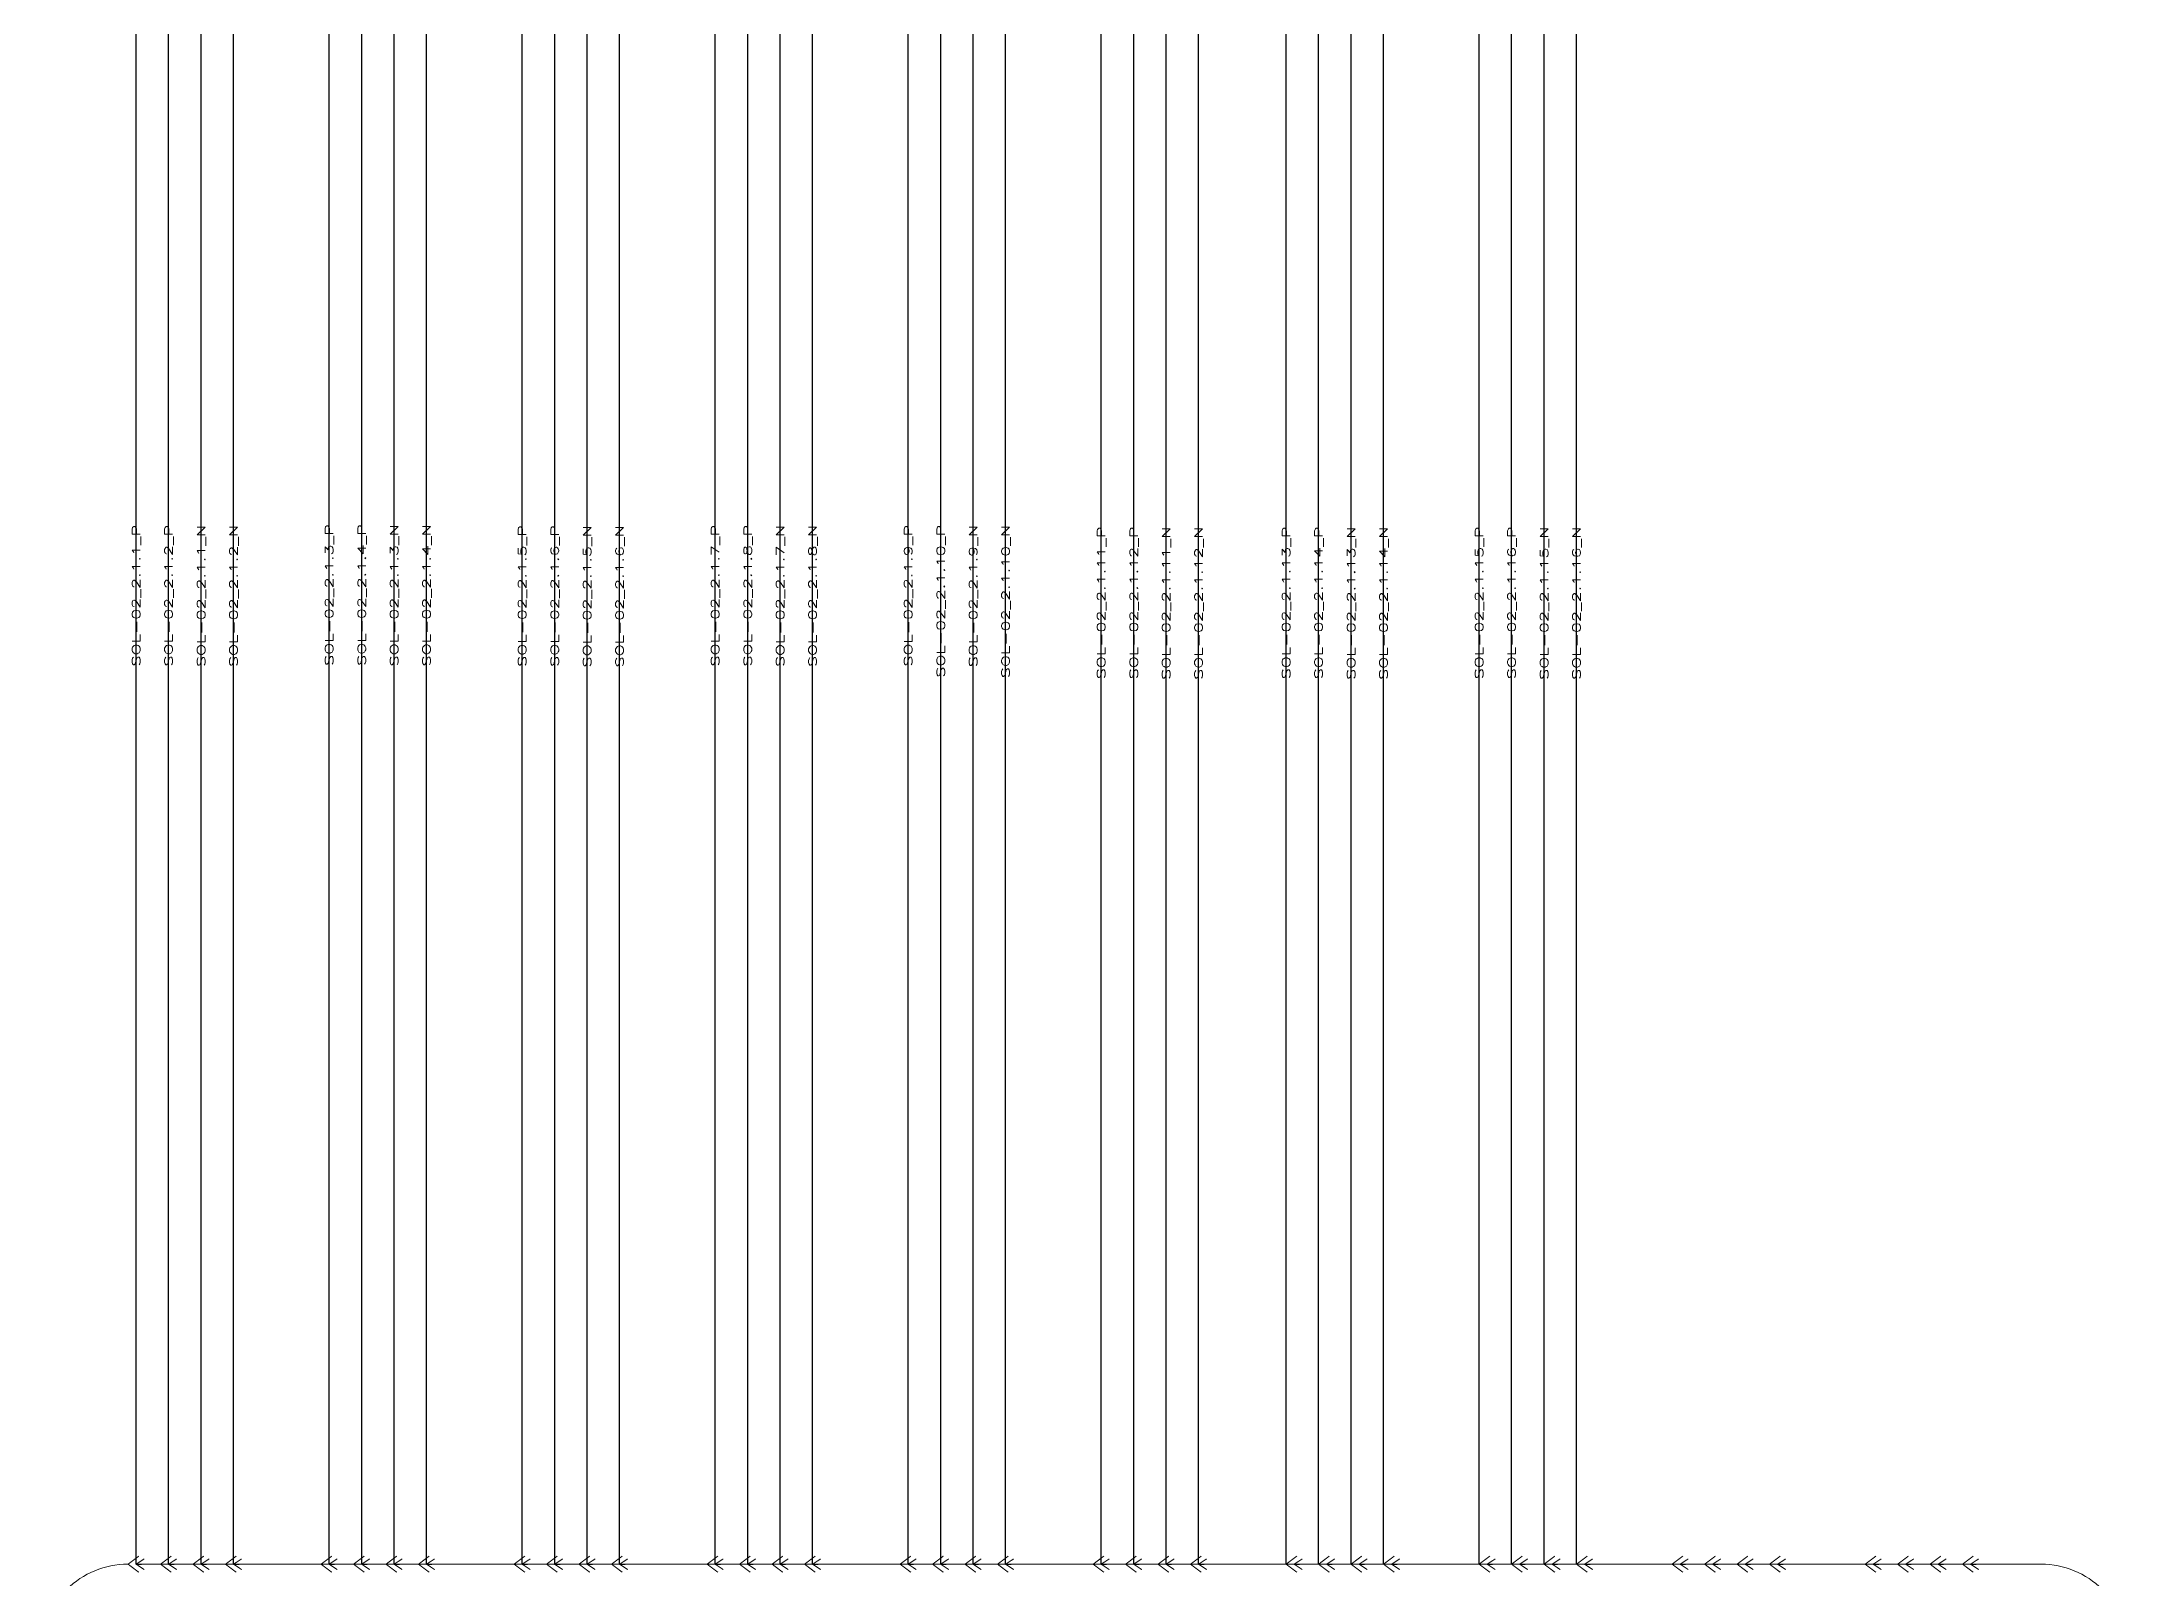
# Model space of a CAD drawing. Header units: inches. Extents: x 9 to 1927, y -3108 to -1647.
# Drawn here: x 822.7 to 1148.6, y -2126.8 to -1886.9 of the extents above; entities that cross this region are included whole.
import ezdxf
from ezdxf.enums import TextEntityAlignment as Align

# ---------------------------------------------------------------- set-up
doc = ezdxf.new("R2010")
doc.units = ezdxf.units.IN
doc.header["$MEASUREMENT"] = 0
for name, color, linetype in [('RED_10AWG', 1, 'Continuous'), ('SYMS', 7, 'Continuous'), ('WIREFIXED', 255, 'Continuous'), ('WIRES', 7, 'Continuous')]:
    doc.layers.add(name, color=color, linetype=linetype)
doc.styles.add('WD', font='romans.shx')

# ---------------------------------------------------------------- blocks, each defined once
blk = doc.blocks.new('HC01PJ_1-')
blk.add_line((0.031, 0), (0.094, 0))
for points in [[(0.062, -0.094, 0.0125, 0.0125, 0), (-0.063, 0, 0.0125, 0.0125, 0), (0.062, 0.094, 0, 0, 0)], [(0.125, 0.062, 0.0125, 0.0125, 0), (0.031, 0, 0.0125, 0.0125, 0), (0.125, -0.063, 0, 0, 0)]]:
    blk.add_lwpolyline(points, format="xyseb")
at = {"style": 'WD', "width": 0.85}
for tag, p in [('INST', (-0.012, 0.467)), ('TAG1', (-0.01, 0.125)), ('LOC', (-0.012, 0.295)), ('DESC1', (-0.01, -0.344)), ('DESC2', (-0.01, -0.516)), ('DESC3', (-0.01, -0.687))]:
    blk.add_attdef(tag, text='', height=0.125, dxfattribs=at).set_placement(p, align=Align.CENTER)
at = {"style": 'WD', "flags": 9}
blk.add_attdef('WDTYPE', text='', height=0.01, dxfattribs=at).set_placement((-0.221, 0.075), align=Align.RIGHT)
at = {"style": 'WD'}
for tag, p, flags in [('X4TERMDESC01', (-0.094, 0.031), 1), ('X1TERMDESC02', (0.125, 0.031), 1), ('FAMILY', (0.206, 0.131), 9)]:
    blk.add_attdef(tag, p, '', height=0.01, dxfattribs=dict(at, flags=flags))
at = {"color": 7, "style": 'WD', "flags": 1}
for tag, p in [('X4TERM01', (-0.063, 0)), ('X1TERM02', (0.094, 0))]:
    blk.add_attdef(tag, p, '', height=0.0125, dxfattribs=at)
at = {"style": 'WD'}
for tag, p in [('X2LINK', (0, 0.094)), ('X8LINK', (0, -0.094))]:
    blk.add_attdef(tag, p, '', height=0.01, dxfattribs=at)
at = {"linetype": 'Continuous', "style": 'WD', "flags": 9}
for tag, p in [('ASSYCODE', (0.219, 0.062)), ('MFG', (0.228, 0.089)), ('CAT', (0.23, 0.108))]:
    blk.add_attdef(tag, text='', height=0.01, dxfattribs=at).set_placement(p, align=Align.CENTER)
at = {"linetype": 'Continuous', "style": 'WD', "flags": 8}
blk.add_attdef('TERM01', text='', height=0.125, dxfattribs=at).set_placement((-0.104, -0.031), align=Align.TOP_RIGHT)
blk.add_attdef('TERM02', text='', height=0.125, dxfattribs=at).set_placement((0.146, -0.031), align=Align.TOP_LEFT)
blk = doc.blocks.new('WD_WNV')
at = {"linetype": 'Continuous', "style": 'WD', "width": 0.8}
blk.add_attdef('WIRENO', text='', height=0.125, dxfattribs=at).set_placement((-0.05, 0), align=Align.MIDDLE_RIGHT)
at = {"style": 'WD', "flags": 1}
for tag, p in [('W01USER', (-0.062, 0.094)), ('W02USER', (-0.062, 0.086)), ('W03USER', (-0.062, 0.078)), ('W04USER', (-0.062, 0.07)), ('W05USER', (-0.062, 0.062)), ('W06USER', (-0.062, 0.055)), ('W07USER', (-0.062, 0.047)), ('W08USER', (-0.062, 0.039)), ('W09USER', (-0.062, 0.031)), ('W10USER', (-0.062, 0.023))]:
    blk.add_attdef(tag, text='', height=0.005, dxfattribs=at).set_placement(p, align=Align.CENTER)

msp = doc.modelspace()

# ---------------------------------------------------------------- linework, layer by layer
at = {"color": 5, "lineweight": 9}
for points in [[(917.8, -2274.7), (836.17, -2274.7, -0.414214), (822.74, -2261.27), (822.74, -2138.04, -0.414214), (836.17, -2124.61), (836.24, -2124.61)], [(838.34, -2124.61), (1135.13, -2124.61, -0.414214), (1148.56, -2138.04), (1148.56, -2261.27, -0.414214), (1135.13, -2274.7), (1025.83, -2274.7)]]:
    msp.add_lwpolyline(points, format="xyb", dxfattribs=at)
at = {"layer": 'RED_10AWG'}
for p, q in [((837.5, -2124.61), (837.5, -1798)), ((842.57, -2124.61), (842.57, -1798)), ((847.65, -2124.61), (847.65, -1798)), ((852.72, -2124.61), (852.72, -1798)), ((867.65, -2124.61), (867.65, -1797.82)), ((872.73, -2124.61), (872.73, -1797.82)), ((877.8, -2124.61), (877.8, -1797.82)), ((882.87, -2124.61), (882.87, -1797.82)), ((897.81, -2124.61), (897.81, -1798.13)), ((902.88, -2124.61), (902.88, -1798.13)), ((907.95, -2124.61), (907.95, -1798.13)), ((913.03, -2124.61), (913.03, -1798.13)), ((927.96, -2124.61), (927.96, -1798.02)), ((933.03, -2124.61), (933.03, -1798.02)), ((938.11, -2124.61), (938.11, -1798.02)), ((943.18, -2124.61), (943.18, -1798.02)), ((958.11, -2124.61), (958.11, -1798.07)), ((963.19, -2124.61), (963.19, -1798.07)), ((968.26, -2124.61), (968.26, -1798.07)), ((973.33, -2124.61), (973.33, -1798.07)), ((988.27, -2124.61), (988.27, -1798.57)), ((993.34, -2124.61), (993.34, -1798.57)), ((998.41, -2124.61), (998.41, -1798.57)), ((1003.48, -2124.61), (1003.48, -1798.57)), ((1017.16, -2124.61), (1017.16, -1798.57)), ((1022.23, -2124.61), (1022.23, -1798.57)), ((1027.3, -2124.61), (1027.3, -1798.57)), ((1032.38, -2124.61), (1032.38, -1798.57)), ((1047.31, -2124.61), (1047.31, -1798.57)), ((1052.38, -2124.61), (1052.38, -1798.57)), ((1057.46, -2124.61), (1057.46, -1798.57)), ((1062.53, -2124.61), (1062.53, -1798.57))]:
    msp.add_line(p, q, dxfattribs=at)

# ---------------------------------------------------------------- block references
at = {"layer": 'SYMS', "color": 5, "lineweight": 9, "xscale": 13.43108688204268, "yscale": 13.43108688204268, "zscale": 13.43108688204268}
for p in [(837.08, -2124.61), (842.15, -2124.61), (847.23, -2124.61), (852.3, -2124.61), (867.23, -2124.61), (872.31, -2124.61), (877.38, -2124.61), (882.45, -2124.61), (897.39, -2124.61), (902.46, -2124.61), (907.53, -2124.61), (912.61, -2124.61), (927.54, -2124.61), (932.61, -2124.61), (937.69, -2124.61), (942.76, -2124.61), (957.69, -2124.61), (962.77, -2124.61), (967.84, -2124.61), (972.91, -2124.61), (987.85, -2124.61), (992.92, -2124.61), (997.99, -2124.61), (1003.06, -2124.61), (1018, -2124.61), (1023.07, -2124.61), (1028.14, -2124.61), (1033.22, -2124.61), (1048.15, -2124.61), (1053.22, -2124.61), (1058.3, -2124.61), (1063.37, -2124.61), (1078.3, -2124.61), (1083.38, -2124.61), (1088.45, -2124.61), (1093.52, -2124.61), (1108.46, -2124.61), (1113.53, -2124.61), (1118.6, -2124.61), (1123.67, -2124.61)]:
    msp.add_blockref('HC01PJ_1-', p, dxfattribs=at)
at = {"layer": 'WIRES', "color": 3}
ref = msp.add_blockref('WD_WNV', (837.5, -1961.31), dxfattribs=dict(at, xscale=10, yscale=20, zscale=2, rotation=90))
ref.add_attrib('WIRENOF', 'SOL-02_2.1.1_P', dxfattribs={"layer": 'WIREFIXED', "linetype": 'Continuous', "height": 1.25, "rotation": 90, "style": 'WD', "width": 1.6}).set_placement((837.5, -1962.31), align=Align.MIDDLE_RIGHT)
ref = msp.add_blockref('WD_WNV', (842.57, -1961.31), dxfattribs=dict(at, xscale=10, yscale=20, zscale=2, rotation=90))
ref.add_attrib('WIRENOF', 'SOL-02_2.1.2_P', dxfattribs={"layer": 'WIREFIXED', "linetype": 'Continuous', "height": 1.25, "rotation": 90, "style": 'WD', "width": 1.6}).set_placement((842.57, -1962.31), align=Align.MIDDLE_RIGHT)
ref = msp.add_blockref('WD_WNV', (847.65, -1961.31), dxfattribs=dict(at, xscale=10, yscale=20, zscale=2, rotation=90))
ref.add_attrib('WIRENOF', 'SOL-02_2.1.1_N', dxfattribs={"layer": 'WIREFIXED', "linetype": 'Continuous', "height": 1.25, "rotation": 90, "style": 'WD', "width": 1.6}).set_placement((847.65, -1962.31), align=Align.MIDDLE_RIGHT)
ref = msp.add_blockref('WD_WNV', (852.72, -1961.31), dxfattribs=dict(at, xscale=10, yscale=20, zscale=2, rotation=90))
ref.add_attrib('WIRENOF', 'SOL-02_2.1.2_N', dxfattribs={"layer": 'WIREFIXED', "linetype": 'Continuous', "height": 1.25, "rotation": 90, "style": 'WD', "width": 1.6}).set_placement((852.72, -1962.31), align=Align.MIDDLE_RIGHT)
ref = msp.add_blockref('WD_WNV', (867.65, -1961.21), dxfattribs=dict(at, xscale=10, yscale=20, zscale=2, rotation=90))
ref.add_attrib('WIRENOF', 'SOL-02_2.1.3_P', dxfattribs={"layer": 'WIREFIXED', "linetype": 'Continuous', "height": 1.25, "rotation": 90, "style": 'WD', "width": 1.6}).set_placement((867.65, -1962.21), align=Align.MIDDLE_RIGHT)
ref = msp.add_blockref('WD_WNV', (872.73, -1961.21), dxfattribs=dict(at, xscale=10, yscale=20, zscale=2, rotation=90))
ref.add_attrib('WIRENOF', 'SOL-02_2.1.4_P', dxfattribs={"layer": 'WIREFIXED', "linetype": 'Continuous', "height": 1.25, "rotation": 90, "style": 'WD', "width": 1.6}).set_placement((872.73, -1962.21), align=Align.MIDDLE_RIGHT)
ref = msp.add_blockref('WD_WNV', (877.8, -1961.21), dxfattribs=dict(at, xscale=10, yscale=20, zscale=2, rotation=90))
ref.add_attrib('WIRENOF', 'SOL-02_2.1.3_N', dxfattribs={"layer": 'WIREFIXED', "linetype": 'Continuous', "height": 1.25, "rotation": 90, "style": 'WD', "width": 1.6}).set_placement((877.8, -1962.21), align=Align.MIDDLE_RIGHT)
ref = msp.add_blockref('WD_WNV', (882.87, -1961.21), dxfattribs=dict(at, xscale=10, yscale=20, zscale=2, rotation=90))
ref.add_attrib('WIRENOF', 'SOL-02_2.1.4_N', dxfattribs={"layer": 'WIREFIXED', "linetype": 'Continuous', "height": 1.25, "rotation": 90, "style": 'WD', "width": 1.6}).set_placement((882.87, -1962.21), align=Align.MIDDLE_RIGHT)
ref = msp.add_blockref('WD_WNV', (897.81, -1961.37), dxfattribs=dict(at, xscale=10, yscale=20, zscale=2, rotation=90))
ref.add_attrib('WIRENOF', 'SOL-02_2.1.5_P', dxfattribs={"layer": 'WIREFIXED', "linetype": 'Continuous', "height": 1.25, "rotation": 90, "style": 'WD', "width": 1.6}).set_placement((897.81, -1962.37), align=Align.MIDDLE_RIGHT)
ref = msp.add_blockref('WD_WNV', (902.88, -1961.37), dxfattribs=dict(at, xscale=10, yscale=20, zscale=2, rotation=90))
ref.add_attrib('WIRENOF', 'SOL-02_2.1.6_P', dxfattribs={"layer": 'WIREFIXED', "linetype": 'Continuous', "height": 1.25, "rotation": 90, "style": 'WD', "width": 1.6}).set_placement((902.88, -1962.37), align=Align.MIDDLE_RIGHT)
ref = msp.add_blockref('WD_WNV', (907.95, -1961.37), dxfattribs=dict(at, xscale=10, yscale=20, zscale=2, rotation=90))
ref.add_attrib('WIRENOF', 'SOL-02_2.1.5_N', dxfattribs={"layer": 'WIREFIXED', "linetype": 'Continuous', "height": 1.25, "rotation": 90, "style": 'WD', "width": 1.6}).set_placement((907.95, -1962.37), align=Align.MIDDLE_RIGHT)
ref = msp.add_blockref('WD_WNV', (913.03, -1961.37), dxfattribs=dict(at, xscale=10, yscale=20, zscale=2, rotation=90))
ref.add_attrib('WIRENOF', 'SOL-02_2.1.6_N', dxfattribs={"layer": 'WIREFIXED', "linetype": 'Continuous', "height": 1.25, "rotation": 90, "style": 'WD', "width": 1.6}).set_placement((913.03, -1962.37), align=Align.MIDDLE_RIGHT)
ref = msp.add_blockref('WD_WNV', (927.96, -1961.31), dxfattribs=dict(at, xscale=10, yscale=20, zscale=2, rotation=90))
ref.add_attrib('WIRENOF', 'SOL-02_2.1.7_P', dxfattribs={"layer": 'WIREFIXED', "linetype": 'Continuous', "height": 1.25, "rotation": 90, "style": 'WD', "width": 1.6}).set_placement((927.96, -1962.31), align=Align.MIDDLE_RIGHT)
ref = msp.add_blockref('WD_WNV', (933.03, -1961.31), dxfattribs=dict(at, xscale=10, yscale=20, zscale=2, rotation=90))
ref.add_attrib('WIRENOF', 'SOL-02_2.1.8_P', dxfattribs={"layer": 'WIREFIXED', "linetype": 'Continuous', "height": 1.25, "rotation": 90, "style": 'WD', "width": 1.6}).set_placement((933.03, -1962.31), align=Align.MIDDLE_RIGHT)
ref = msp.add_blockref('WD_WNV', (938.11, -1961.31), dxfattribs=dict(at, xscale=10, yscale=20, zscale=2, rotation=90))
ref.add_attrib('WIRENOF', 'SOL-02_2.1.7_N', dxfattribs={"layer": 'WIREFIXED', "linetype": 'Continuous', "height": 1.25, "rotation": 90, "style": 'WD', "width": 1.6}).set_placement((938.11, -1962.31), align=Align.MIDDLE_RIGHT)
ref = msp.add_blockref('WD_WNV', (943.18, -1961.31), dxfattribs=dict(at, xscale=10, yscale=20, zscale=2, rotation=90))
ref.add_attrib('WIRENOF', 'SOL-02_2.1.8_N', dxfattribs={"layer": 'WIREFIXED', "linetype": 'Continuous', "height": 1.25, "rotation": 90, "style": 'WD', "width": 1.6}).set_placement((943.18, -1962.31), align=Align.MIDDLE_RIGHT)
ref = msp.add_blockref('WD_WNV', (958.11, -1961.34), dxfattribs=dict(at, xscale=10, yscale=20, zscale=2, rotation=90))
ref.add_attrib('WIRENOF', 'SOL-02_2.1.9_P', dxfattribs={"layer": 'WIREFIXED', "linetype": 'Continuous', "height": 1.25, "rotation": 90, "style": 'WD', "width": 1.6}).set_placement((958.11, -1962.34), align=Align.MIDDLE_RIGHT)
ref = msp.add_blockref('WD_WNV', (963.19, -1961.34), dxfattribs=dict(at, xscale=10, yscale=20, zscale=2, rotation=90))
ref.add_attrib('WIRENOF', 'SOL-02_2.1.10_P', dxfattribs={"layer": 'WIREFIXED', "linetype": 'Continuous', "height": 1.25, "rotation": 90, "style": 'WD', "width": 1.6}).set_placement((963.19, -1962.34), align=Align.MIDDLE_RIGHT)
ref = msp.add_blockref('WD_WNV', (968.26, -1961.34), dxfattribs=dict(at, xscale=10, yscale=20, zscale=2, rotation=90))
ref.add_attrib('WIRENOF', 'SOL-02_2.1.9_N', dxfattribs={"layer": 'WIREFIXED', "linetype": 'Continuous', "height": 1.25, "rotation": 90, "style": 'WD', "width": 1.6}).set_placement((968.26, -1962.34), align=Align.MIDDLE_RIGHT)
ref = msp.add_blockref('WD_WNV', (973.33, -1961.34), dxfattribs=dict(at, xscale=10, yscale=20, zscale=2, rotation=90))
ref.add_attrib('WIRENOF', 'SOL-02_2.1.10_N', dxfattribs={"layer": 'WIREFIXED', "linetype": 'Continuous', "height": 1.25, "rotation": 90, "style": 'WD', "width": 1.6}).set_placement((973.33, -1962.34), align=Align.MIDDLE_RIGHT)
ref = msp.add_blockref('WD_WNV', (988.27, -1961.59), dxfattribs=dict(at, xscale=10, yscale=20, zscale=2, rotation=90))
ref.add_attrib('WIRENOF', 'SOL-02_2.1.11_P', dxfattribs={"layer": 'WIREFIXED', "linetype": 'Continuous', "height": 1.25, "rotation": 90, "style": 'WD', "width": 1.6}).set_placement((988.27, -1962.59), align=Align.MIDDLE_RIGHT)
ref = msp.add_blockref('WD_WNV', (993.34, -1961.59), dxfattribs=dict(at, xscale=10, yscale=20, zscale=2, rotation=90))
ref.add_attrib('WIRENOF', 'SOL-02_2.1.12_P', dxfattribs={"layer": 'WIREFIXED', "linetype": 'Continuous', "height": 1.25, "rotation": 90, "style": 'WD', "width": 1.6}).set_placement((993.34, -1962.59), align=Align.MIDDLE_RIGHT)
ref = msp.add_blockref('WD_WNV', (998.41, -1961.59), dxfattribs=dict(at, xscale=10, yscale=20, zscale=2, rotation=90))
ref.add_attrib('WIRENOF', 'SOL-02_2.1.11_N', dxfattribs={"layer": 'WIREFIXED', "linetype": 'Continuous', "height": 1.25, "rotation": 90, "style": 'WD', "width": 1.6}).set_placement((998.41, -1962.59), align=Align.MIDDLE_RIGHT)
ref = msp.add_blockref('WD_WNV', (1003.48, -1961.59), dxfattribs=dict(at, xscale=10, yscale=20, zscale=2, rotation=90))
ref.add_attrib('WIRENOF', 'SOL-02_2.1.12_N', dxfattribs={"layer": 'WIREFIXED', "linetype": 'Continuous', "height": 1.25, "rotation": 90, "style": 'WD', "width": 1.6}).set_placement((1003.48, -1962.59), align=Align.MIDDLE_RIGHT)
ref = msp.add_blockref('WD_WNV', (1017.16, -1961.59), dxfattribs=dict(at, xscale=10, yscale=20, zscale=2, rotation=90))
ref.add_attrib('WIRENOF', 'SOL-02_2.1.13_P', dxfattribs={"layer": 'WIREFIXED', "linetype": 'Continuous', "height": 1.25, "rotation": 90, "style": 'WD', "width": 1.6}).set_placement((1017.16, -1962.59), align=Align.MIDDLE_RIGHT)
ref = msp.add_blockref('WD_WNV', (1022.23, -1961.59), dxfattribs=dict(at, xscale=10, yscale=20, zscale=2, rotation=90))
ref.add_attrib('WIRENOF', 'SOL-02_2.1.14_P', dxfattribs={"layer": 'WIREFIXED', "linetype": 'Continuous', "height": 1.25, "rotation": 90, "style": 'WD', "width": 1.6}).set_placement((1022.23, -1962.59), align=Align.MIDDLE_RIGHT)
ref = msp.add_blockref('WD_WNV', (1027.3, -1961.59), dxfattribs=dict(at, xscale=10, yscale=20, zscale=2, rotation=90))
ref.add_attrib('WIRENOF', 'SOL-02_2.1.13_N', dxfattribs={"layer": 'WIREFIXED', "linetype": 'Continuous', "height": 1.25, "rotation": 90, "style": 'WD', "width": 1.6}).set_placement((1027.3, -1962.59), align=Align.MIDDLE_RIGHT)
ref = msp.add_blockref('WD_WNV', (1032.38, -1961.59), dxfattribs=dict(at, xscale=10, yscale=20, zscale=2, rotation=90))
ref.add_attrib('WIRENOF', 'SOL-02_2.1.14_N', dxfattribs={"layer": 'WIREFIXED', "linetype": 'Continuous', "height": 1.25, "rotation": 90, "style": 'WD', "width": 1.6}).set_placement((1032.38, -1962.59), align=Align.MIDDLE_RIGHT)
ref = msp.add_blockref('WD_WNV', (1047.31, -1961.59), dxfattribs=dict(at, xscale=10, yscale=20, zscale=2, rotation=90))
ref.add_attrib('WIRENOF', 'SOL-02_2.1.15_P', dxfattribs={"layer": 'WIREFIXED', "linetype": 'Continuous', "height": 1.25, "rotation": 90, "style": 'WD', "width": 1.6}).set_placement((1047.31, -1962.59), align=Align.MIDDLE_RIGHT)
ref = msp.add_blockref('WD_WNV', (1052.38, -1961.59), dxfattribs=dict(at, xscale=10, yscale=20, zscale=2, rotation=90))
ref.add_attrib('WIRENOF', 'SOL-02_2.1.16_P', dxfattribs={"layer": 'WIREFIXED', "linetype": 'Continuous', "height": 1.25, "rotation": 90, "style": 'WD', "width": 1.6}).set_placement((1052.38, -1962.59), align=Align.MIDDLE_RIGHT)
ref = msp.add_blockref('WD_WNV', (1057.46, -1961.59), dxfattribs=dict(at, xscale=10, yscale=20, zscale=2, rotation=90))
ref.add_attrib('WIRENOF', 'SOL-02_2.1.15_N', dxfattribs={"layer": 'WIREFIXED', "linetype": 'Continuous', "height": 1.25, "rotation": 90, "style": 'WD', "width": 1.6}).set_placement((1057.46, -1962.59), align=Align.MIDDLE_RIGHT)
ref = msp.add_blockref('WD_WNV', (1062.53, -1961.59), dxfattribs=dict(at, xscale=10, yscale=20, zscale=2, rotation=90))
ref.add_attrib('WIRENOF', 'SOL-02_2.1.16_N', dxfattribs={"layer": 'WIREFIXED', "linetype": 'Continuous', "height": 1.25, "rotation": 90, "style": 'WD', "width": 1.6}).set_placement((1062.53, -1962.59), align=Align.MIDDLE_RIGHT)

doc.saveas('drawing.dxf')
